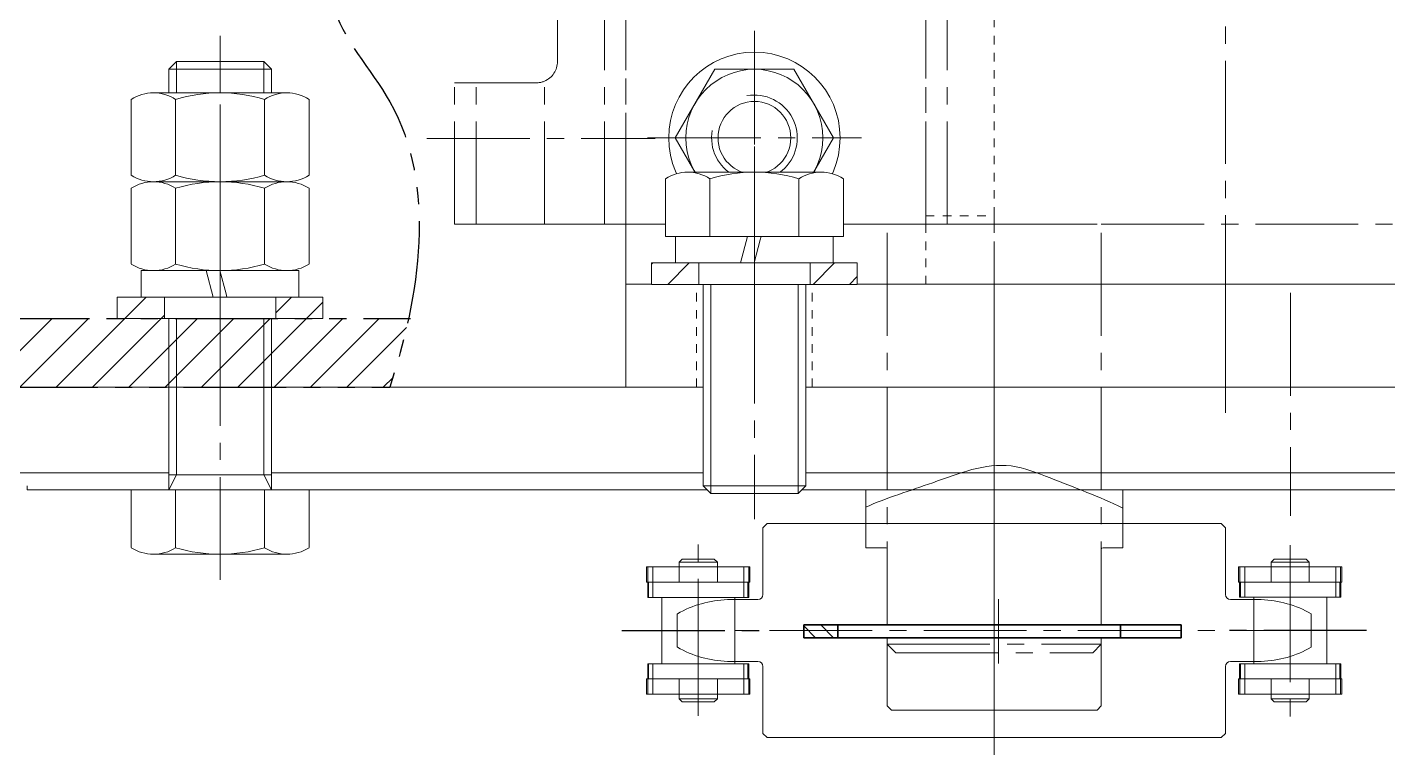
# Model space of a CAD drawing. Header units: millimetres. Extents: x -50460 to 50460, y -35640 to 35640.
# Drawn here: x 35772.7 to 35931.5, y 27731.5 to 27816.4 of the extents above; entities that cross this region are included whole.
import ezdxf

# ---------------------------------------------------------------- set-up
doc = ezdxf.new("R2010")
doc.units = ezdxf.units.MM
doc.set_wipeout_variables(frame=1)
for name, pattern in [('双点画线', [22, 12, -2, 2, -2, 2, -2]), ('点画线', [18, 12, -2, 2, -2]), ('虚线', [2, 1, -1])]:
    doc.linetypes.add(name, pattern=pattern)
for name, color, linetype, lineweight in [('7', 30, '双点画线', 18), ('CDRAFT0', 7, 'Continuous', 15), ('EB0', 7, 'Continuous', 15), ('中心线层', 1, '点画线', 18), ('剖面线层', 6, 'Continuous', 18), ('尺寸线层', 4, 'Continuous', 18), ('粗实线层', 7, 'Continuous', 15), ('粗实线层_1', 7, 'Continuous', 15), ('细实线层', 3, 'Continuous', 18), ('虚线层', 100, '虚线', 18)]:
    doc.layers.add(name, color=color, linetype=linetype, lineweight=lineweight)
pattern_1 = [(45, (0, 0), (-2.1213203, 2.1213203), [])]

# ---------------------------------------------------------------- blocks, each defined once
blk = doc.blocks.new('*X730')
at = {"layer": '中心线层', "linetype": '点画线', "lineweight": 18}
blk.add_line((0, -10.5), (0, 53), dxfattribs=at)
at = {"layer": '粗实线层'}
for p, q in [((-5.1, 50), (-6, 49.1)), ((-5.1, 50), (5.1, 50)), ((5.1, 50), (6, 49.1)), ((-6, 0), (-6, 49.1)), ((-6, 49.1), (6, 49.1)), ((6, 0), (6, 49.1)), ((-6, 1.75), (6, 1.75)), ((-10.39, 0), (10.39, 0)), ((-10.39, -6.73), (-10.39, 0)), ((-6, 0), (6, 0)), ((-5.2, -6.73), (-5.2, 0)), ((5.2, -6.73), (5.2, 0)), ((10.39, -6.73), (10.39, 0)), ((-7.79, -7.5), (7.79, -7.5))]:
    blk.add_line(p, q, dxfattribs=at)
for centre, radius, start, end in [((-7.79, -2.71), 4.79, 237.1328, 302.8672), ((0, 10.5), 18, 253.2213, 286.7787), ((7.79, -2.71), 4.79, 237.1328, 302.8672)]:
    blk.add_arc(centre, radius, start, end, dxfattribs=at)
at = {"layer": '细实线层'}
for p, q in [((-5.1, 1.75), (-5.1, 50)), ((5.1, 1.75), (5.1, 50)), ((-6, 0), (-5.1, 1.75)), ((6, 0), (5.1, 1.75))]:
    blk.add_line(p, q, dxfattribs=at)
blk = doc.blocks.new('*X733')
at = {"layer": '7', "linetype": 'Continuous', "lineweight": 18}
h = blk.add_hatch(dxfattribs=at)
h.set_pattern_fill('无图案', color=256, scale=3, angle=45, style=0, pattern_type=0)
h.set_pattern_definition(pattern_1)
edge = h.paths.add_edge_path(flags=0)
edge.add_spline(control_points=[(1971.21, 0), (1971.03, 1.14), (1970.87, 2.28), (1970.72, 3.43)], knot_values=[0, 0, 0, 0, 3.467263, 3.467263, 3.467263, 3.467263], weights=[1, 1, 1, 1], degree=3, periodic=0)
edge.add_spline(control_points=[(1970.72, 3.43), (1970.52, 4.95), (1970.35, 6.47), (1970.22, 8)], knot_values=[0, 0, 0, 0, 4.595794, 4.595794, 4.595794, 4.595794], weights=[1, 1, 1, 1], degree=3, periodic=0)
edge.add_line((1970.22, 8), (2261.48, 8))
edge.add_spline(control_points=[(2261.48, 8), (2260.89, 5.25), (2260.14, 2.55), (2259.3, 0)], knot_values=[0, 0, 0, 0, 8.295346, 8.295346, 8.295346, 8.295346], weights=[1, 1, 1, 1], degree=3, periodic=0)
edge.add_line((2259.3, 0), (1971.21, 0))
at = {"layer": '7', "linetype": '双点画线', "lineweight": 25}
for p, q in [((1970.22, 8), (2261.71, 8)), ((1971.21, 0), (2259.3, 0))]:
    blk.add_line(p, q, dxfattribs=at)
blk.add_open_spline([(2256.78, 60), (2253.88, 55.6), (2249.56, 44.7), (2265.72, 28.58), (2262.74, 10.55), (2259.3, 0)], degree=3, knots=[0, 0, 0, 0, 4885.334373, 8972.792095, 19258.319123, 19258.319123, 19258.319123, 19258.319123], dxfattribs=at)
blk = doc.blocks.new('*X731')
at = {"layer": 'CDRAFT0'}
blk.add_blockref('*X733', (-2013.41, 0), dxfattribs=at)
blk = doc.blocks.new('*X738')
at = {"layer": '中心线层'}
for p, q in [((17.5, 50), (17.5, 170)), ((20, 50), (20, 170)), ((55, 50), (55, 170)), ((57.5, 50), (57.5, 170)), ((12, 69), (12, 151)), ((35, 51.5), (35, 68.5)), ((0, 66.5), (9.5, 66.5)), ((0, 50), (0, 66.5)), ((2.5, 50), (2.5, 66.5)), ((9.5, 66.5), (9.59, 66.5)), ((9.59, 66.5), (9.68, 66.51)), ((9.68, 66.51), (9.77, 66.51)), ((9.77, 66.51), (9.86, 66.53)), ((9.86, 66.53), (9.96, 66.54)), ((9.96, 66.54), (10.05, 66.56)), ((10.05, 66.56), (10.14, 66.58)), ((10.14, 66.58), (10.23, 66.61)), ((10.23, 66.61), (10.32, 66.64)), ((10.32, 66.64), (10.41, 66.67)), ((10.41, 66.67), (10.5, 66.71)), ((10.5, 50), (10.5, 66.71)), ((26.5, 60), (43.5, 60)), ((29.5, 60), (40.5, 60)), ((33, 56), (33, 60)), ((31.23, 56), (33, 56)), ((31.84, 55.5), (38.16, 55.5)), ((63, 0), (63, 52.5)), ((0, 50), (2.5, 50)), ((2.5, 50), (10.5, 50)), ((10.5, 50), (17.5, 50)), ((17.5, 50), (20, 50)), ((20, 50), (55, 50)), ((47, 50), (63, 50)), ((50.5, 1), (50.5, 50)), ((55, 50), (57.5, 50)), ((57.5, 50), (122.5, 50)), ((63, 50), (79, 50)), ((75.5, 1), (75.5, 50)), ((63, 22), (63, 7.75)), ((51.5, 0), (50.5, 1)), ((50.5, 1), (75.5, 1)), ((51.5, 0), (74.5, 0)), ((74.5, 0), (75.5, 1))]:
    blk.add_line(p, q, dxfattribs=at)
at = {"layer": '中心线层', "linetype": '点画线', "lineweight": 18}
blk.add_line((-3.23, 60), (23.43, 60), dxfattribs=at)
at = {"layer": '中心线层'}
blk.add_circle((35, 60), 5.5, dxfattribs=at)
blk.add_arc((9.5, 69), 2.5, 293.5782, 360, dxfattribs=at)
blk = doc.blocks.new('*X739')
at = {"layer": '中心线层', "linetype": '点画线', "lineweight": 18}
for p, q in [((365.4, 0), (365.4, -51.7)), ((365.4, -14.28), (365.4, -50.1))]:
    blk.add_line(p, q, dxfattribs=at)
at = {"layer": '中心线层'}
for p, q in [((400, 0), (400, -26)), ((365.4, -48.8), (365.4, -47.9))]:
    blk.add_line(p, q, dxfattribs=at)
at = {"layer": '尺寸线层', "linetype": 'ByBlock', "lineweight": -2, "ltscale": 0.2}
blk.add_open_spline([(380.4, -25.11), (377.66, -23.77), (373.35, -22.2), (365.94, -19.17), (358.46, -22.21), (352.94, -23.88), (350.4, -25)], degree=3, knots=[0, 0, 0, 0, 1197.149726, 1820.186104, 3043.215525, 4130.510324, 4130.510324, 4130.510324, 4130.510324], dxfattribs=at)
at = {"layer": '粗实线层'}
for p, q in [((800, -11), (0, -11)), ((252.5, -22.5), (252.5, -23)), ((252.5, -23), (547.5, -23)), ((350.4, -29.75), (350.4, -23)), ((350.4, -23), (355.74, -23)), ((375.52, -23), (380.4, -23)), ((380.4, -29.75), (380.4, -23)), ((352.9, -48.2), (353.4, -48.7)), ((353.4, -48.7), (377.4, -48.7)), ((377.9, -48.2), (377.4, -48.7))]:
    blk.add_line(p, q, dxfattribs=at)
for centre, start, end in [((352.7, -29.95), 359.9999, 90), ((378.1, -29.95), 90, 180)]:
    blk.add_arc(centre, 0.2, start, end, dxfattribs=at)
at = {"layer": '粗实线层_1'}
for p, q in [((350.4, -29.75), (352.7, -29.75)), ((352.9, -29.9), (352.9, -48.2)), ((377.9, -29.9), (377.9, -48.2)), ((378.1, -29.75), (380.4, -29.75))]:
    blk.add_line(p, q, dxfattribs=at)
blk = doc.blocks.new('*X741')
at = {"layer": '剖面线层', "linetype": 'Continuous', "lineweight": 18}
h = blk.add_hatch(dxfattribs=at)
h.set_pattern_fill('无图案', color=256, scale=1.5, angle=135, style=0, pattern_type=0)
h.set_pattern_definition([(135, (0, 0), (-1.06066, -1.06066), [])])
h.paths.add_polyline_path([(-18.75, 0), (-22.25, 0), (-22.75, 0), (-22.75, -1.5), (-18.75, -1.5)], flags=0)
at = {"layer": '中心线层'}
blk.add_line((0, 3), (0, -4.5), dxfattribs=at)
at = {"layer": '粗实线层', "linetype": 'Continuous', "lineweight": 35}
for p, q in [((-22.75, 0), (21.34, 0)), ((-22.75, 0), (-22.75, -1.5)), ((-18.75, 0), (-18.75, -1.5)), ((14.24, 0), (14.24, -1.5)), ((21.34, 0), (21.34, -1.5)), ((-22.75, -1.5), (21.34, -1.5))]:
    blk.add_line(p, q, dxfattribs=at)
blk = doc.blocks.new('*X742')
at = {"layer": '7'}
for p, q in [((-8.9, 0), (-8.9, 20.27)), ((-10.78, 18.27), (-11.13, 17.92)), ((-11.13, 17.92), (-11.13, 15.61)), ((-6.68, 17.92), (-11.13, 17.92)), ((-10.78, 18.27), (-7.04, 18.27)), ((-6.68, 17.92), (-7.04, 18.27)), ((-6.68, 15.61), (-6.68, 17.92)), ((-14.94, 17.38), (-14.94, 15.61)), ((-14.94, 17.38), (-11.13, 17.38)), ((-14.79, 17.38), (-14.79, 15.61)), ((-14.22, 15.61), (-14.22, 17.38)), ((-11.13, 17.38), (-6.68, 17.38)), ((-6.68, 17.38), (-2.87, 17.38)), ((-3.59, 17.38), (-3.59, 15.61)), ((-3.02, 17.38), (-3.02, 15.61)), ((-2.87, 15.61), (-2.87, 17.38)), ((-14.94, 15.61), (-14.81, 15.61)), ((-14.81, 15.61), (-14.81, 13.83)), ((-14.81, 15.61), (-3, 15.61)), ((-14.71, 15.61), (-14.71, 13.83)), ((-14.22, 13.83), (-14.22, 15.61)), ((-3.59, 15.61), (-3.59, 13.83)), ((-3.1, 15.61), (-3.1, 13.83)), ((-3, 13.83), (-3, 15.61)), ((-3, 15.61), (-2.87, 15.61)), ((-14.81, 13.83), (-3, 13.83)), ((-13.16, 13.83), (-13.16, 6.08)), ((-4.65, 6.08), (-4.65, 13.83)), ((-14.81, 6.08), (-14.81, 4.31)), ((-14.81, 6.08), (-3, 6.08)), ((-14.71, 4.31), (-14.71, 6.08)), ((-14.22, 4.31), (-14.22, 6.08)), ((-3.59, 6.08), (-3.59, 4.31)), ((-3.1, 4.31), (-3.1, 6.08)), ((-3, 4.31), (-3, 6.08)), ((-14.94, 4.31), (-14.94, 2.53)), ((-14.94, 4.31), (-14.81, 4.31)), ((-14.81, 4.31), (-3, 4.31)), ((-14.79, 4.31), (-14.79, 2.53)), ((-14.22, 2.53), (-14.22, 4.31)), ((-11.13, 4.31), (-11.13, 2)), ((-6.68, 2), (-6.68, 4.31)), ((-3.59, 4.31), (-3.59, 2.53)), ((-3.02, 4.31), (-3.02, 2.53)), ((-3, 4.31), (-2.87, 4.31)), ((-2.87, 2.53), (-2.87, 4.31)), ((-14.94, 2.53), (-11.13, 2.53)), ((-11.13, 2.53), (-6.68, 2.53)), ((-11.13, 2), (-10.78, 1.64)), ((-11.13, 2), (-8.9, 2)), ((-8.9, 1.64), (-10.78, 1.64)), ((-8.9, 2), (-6.68, 2)), ((-7.04, 1.64), (-8.9, 1.64)), ((-7.04, 1.64), (-6.68, 2)), ((-6.68, 2.53), (-2.87, 2.53))]:
    blk.add_line(p, q, dxfattribs=at)
at = {"layer": '7', "linetype": '双点画线', "lineweight": 25}
blk.add_line((-17.81, 9.96), (0, 9.96), dxfattribs=at)
blk = doc.blocks.new('*X743')
at = {"layer": '7'}
for p, q in [((8.9, 0), (8.9, -20.27)), ((2.87, -2.53), (2.87, -4.31)), ((6.68, -2.53), (2.87, -2.53)), ((3.02, -4.31), (3.02, -2.53)), ((3.59, -4.31), (3.59, -2.53)), ((7.04, -1.64), (6.68, -2)), ((6.68, -2), (6.68, -4.31)), ((8.9, -2), (6.68, -2)), ((11.13, -2.53), (6.68, -2.53)), ((7.04, -1.64), (8.9, -1.64)), ((8.9, -1.64), (10.78, -1.64)), ((11.13, -2), (8.9, -2)), ((11.13, -2), (10.78, -1.64)), ((11.13, -4.31), (11.13, -2)), ((14.94, -2.53), (11.13, -2.53)), ((14.22, -2.53), (14.22, -4.31)), ((14.79, -4.31), (14.79, -2.53)), ((14.94, -4.31), (14.94, -2.53)), ((3, -4.31), (2.87, -4.31)), ((3, -4.31), (3, -6.08)), ((14.81, -4.31), (3, -4.31)), ((3.1, -4.31), (3.1, -6.08)), ((3.59, -6.08), (3.59, -4.31)), ((14.22, -4.31), (14.22, -6.08)), ((14.71, -4.31), (14.71, -6.08)), ((14.81, -6.08), (14.81, -4.31)), ((14.94, -4.31), (14.81, -4.31)), ((14.81, -6.08), (3, -6.08)), ((4.65, -6.08), (4.65, -13.83)), ((13.16, -13.83), (13.16, -6.08)), ((3, -13.83), (3, -15.61)), ((14.81, -13.83), (3, -13.83)), ((3.1, -15.61), (3.1, -13.83)), ((3.59, -15.61), (3.59, -13.83)), ((14.22, -13.83), (14.22, -15.61)), ((14.71, -15.61), (14.71, -13.83)), ((14.81, -15.61), (14.81, -13.83)), ((2.87, -15.61), (2.87, -17.38)), ((3, -15.61), (2.87, -15.61)), ((14.81, -15.61), (3, -15.61)), ((3.02, -17.38), (3.02, -15.61)), ((3.59, -17.38), (3.59, -15.61)), ((6.68, -15.61), (6.68, -17.92)), ((11.13, -17.92), (11.13, -15.61)), ((14.22, -15.61), (14.22, -17.38)), ((14.79, -17.38), (14.79, -15.61)), ((14.94, -15.61), (14.81, -15.61)), ((14.94, -17.38), (14.94, -15.61)), ((6.68, -17.38), (2.87, -17.38)), ((11.13, -17.38), (6.68, -17.38)), ((14.94, -17.38), (11.13, -17.38)), ((6.68, -17.92), (7.04, -18.27)), ((6.68, -17.92), (11.13, -17.92)), ((10.78, -18.27), (7.04, -18.27)), ((10.78, -18.27), (11.13, -17.92))]:
    blk.add_line(p, q, dxfattribs=at)
at = {"layer": '7', "linetype": '双点画线', "lineweight": 25}
blk.add_line((17.81, -9.96), (0, -9.96), dxfattribs=at)
blk = doc.blocks.new('*X744')
at = {"layer": 'EB0'}
for p, q in [((-66.26, -2.68), (-13.26, -2.68)), ((-66.76, -3.18), (-66.76, -10.98)), ((-12.76, -10.98), (-12.76, -3.18)), ((-70.92, -11.58), (-67.36, -11.58)), ((-70.06, -18.78), (-70.06, -11.58)), ((-12.16, -11.58), (-8.6, -11.58)), ((-9.46, -18.78), (-9.46, -11.58)), ((-67.36, -18.78), (-70.92, -18.78)), ((-8.6, -18.78), (-12.16, -18.78)), ((-66.76, -27.18), (-66.76, -19.38)), ((-12.76, -19.38), (-12.76, -27.18)), ((-66.26, -27.68), (-13.26, -27.68))]:
    blk.add_line(p, q, dxfattribs=at)
for centre, start, end in [((-67.36, -10.98), 270, 0), ((-12.16, -10.98), 180, 270), ((-67.36, -19.38), 360, 90), ((-12.16, -19.38), 90, 180)]:
    blk.add_arc(centre, 0.6, start, end, dxfattribs=at)
at = {"layer": '中心线层'}
for p, q in [((-39.76, 0), (-39.76, -29.68)), ((0, -15.18), (-80.03, -15.18))]:
    blk.add_line(p, q, dxfattribs=at)
at = {"layer": '中心线层', "linetype": '点画线', "lineweight": 18}
for p, q in [((-74.32, -20.66), (-74.32, -10.04)), ((-5.2, -20.66), (-5.2, -10.04))]:
    blk.add_line(p, q, dxfattribs=at)
at = {"layer": '粗实线层_1'}
for p, q in [((-66.26, -2.68), (-66.76, -3.18)), ((-12.76, -3.18), (-13.26, -2.68)), ((-76.76, -17.13), (-76.76, -13.23)), ((-2.76, -17.13), (-2.76, -13.23)), ((-66.26, -27.68), (-66.76, -27.18)), ((-12.76, -27.18), (-13.26, -27.68))]:
    blk.add_line(p, q, dxfattribs=at)
for centre, start, end in [((-70.48, -24.27), 91.9478, 119.6084), ((-9.03, -24.27), 60.3916, 88.0522), ((-70.48, -6.09), 240.3916, 268.0522), ((-9.03, -6.09), 271.9478, 299.6084)]:
    blk.add_arc(centre, 12.7, start, end, dxfattribs=at)
blk = doc.blocks.new('*X748')
at = {"layer": '中心线层'}
for p, q in [((70, 149.07), (70, 12)), ((15, 140.5), (15, 123.5)), ((125, 140.5), (125, 123.5)), ((23.5, 132), (6.5, 132)), ((133.5, 132), (116.5, 132)), ((15, 40.5), (15, 23.5)), ((125, 40.5), (125, 23.5)), ((23.5, 32), (6.5, 32)), ((133.5, 32), (116.5, 32)), ((70, 0), (70, 18))]:
    blk.add_line(p, q, dxfattribs=at)
at = {"layer": '中心线层', "linetype": '点画线', "lineweight": 18}
for p, q in [((15, 0.59), (15, 17.29)), ((125, 0.59), (125, 17.29))]:
    blk.add_line(p, q, dxfattribs=at)
at = {"layer": '粗实线层'}
for p, q in [((0, 144), (140, 144)), ((0, 144), (0, 142)), ((140, 144), (140, 142)), ((0, 3), (0, 22)), ((140, 22), (140, 3)), ((0, 15), (140, 15)), ((140, 3), (0, 3))]:
    blk.add_line(p, q, dxfattribs=at)
at = {"layer": '虚线层', "linetype": '虚线', "lineweight": 18}
for p, q in [((0, 22), (0, 142)), ((140, 142), (140, 22)), ((35, 15), (35, 125)), ((35, 125), (105, 125)), ((43, 15), (43, 125)), ((97, 15), (97, 125)), ((105, 125), (105, 15)), ((35, 23), (43, 23)), ((97, 23), (105, 23)), ((8.25, 3), (8.25, 15)), ((21.75, 3), (21.75, 15)), ((118.25, 3), (118.25, 15)), ((131.75, 3), (131.75, 15))]:
    blk.add_line(p, q, dxfattribs=at)
for centre in [(15, 132), (125, 132), (15, 32), (125, 32)]:
    blk.add_circle(centre, 5.5, dxfattribs=at)
blk = doc.blocks.new('*X755')
at = {"layer": '中心线层', "color": 1, "linetype": '点画线', "lineweight": 18}
for p, q in [((0, -12.5), (0, 12.5)), ((-12.5, 0), (12.5, 0))]:
    blk.add_line(p, q, dxfattribs=at)
at = {"layer": '粗实线层_1'}
for radius in [10, 5.25]:
    blk.add_circle((0, 0), radius, dxfattribs=at)
blk = doc.blocks.new('*X756')
at = {"layer": '中心线层', "linetype": '点画线', "lineweight": 18}
for p, q in [((0, 11.24), (0, -11.24)), ((-11.24, 0), (11.24, 0))]:
    blk.add_line(p, q, dxfattribs=at)
at = {"layer": '粗实线层_1'}
for p, q in [((-9.24, 0), (-4.62, 8)), ((4.62, 8), (-4.62, 8)), ((9.24, 0), (4.62, 8)), ((-9.24, 0), (-4.62, -8)), ((9.24, 0), (4.62, -8)), ((4.62, -8), (-4.62, -8))]:
    blk.add_line(p, q, dxfattribs=at)
for radius in [8, 4.25]:
    blk.add_circle((0, 0), radius, dxfattribs=at)
at = {"layer": '细实线层'}
blk.add_arc((0, 0), 5, 170, 100, dxfattribs=at)
blk = doc.blocks.new('*X757')
at = {"layer": '中心线层', "linetype": '点画线', "lineweight": 18}
blk.add_line((0, 10.5), (0, -33), dxfattribs=at)
at = {"layer": '粗实线层'}
for p, q in [((-10.39, 6.73), (-10.39, 0)), ((7.79, 7.5), (-7.79, 7.5)), ((-5.2, 6.73), (-5.2, 0)), ((5.2, 6.73), (5.2, 0)), ((10.39, 6.73), (10.39, 0)), ((10.39, 0), (-10.39, 0)), ((6, 0), (-6, 0)), ((-6, 0), (-6, -29.1)), ((6, 0), (6, -29.1)), ((6, -1.75), (-6, -1.75)), ((-5.1, -30), (-6, -29.1)), ((6, -29.1), (-6, -29.1)), ((5.1, -30), (-5.1, -30)), ((5.1, -30), (6, -29.1))]:
    blk.add_line(p, q, dxfattribs=at)
for centre, radius, start, end in [((-7.79, 2.71), 4.79, 57.1328, 122.8672), ((0, -10.5), 18, 73.2213, 106.7787), ((7.79, 2.71), 4.79, 57.1328, 122.8672)]:
    blk.add_arc(centre, radius, start, end, dxfattribs=at)
at = {"layer": '细实线层'}
for p, q in [((-6, 0), (-5.1, -1.75)), ((6, 0), (5.1, -1.75)), ((-5.1, -1.75), (-5.1, -30)), ((5.1, -1.75), (5.1, -30))]:
    blk.add_line(p, q, dxfattribs=at)
blk = doc.blocks.new('*X758')
at = {"layer": '中心线层', "linetype": '点画线', "lineweight": 18}
blk.add_line((0, 3), (0, -6.1), dxfattribs=at)
at = {"layer": '粗实线层_1'}
for p, q in [((-9.2, 0), (9.2, 0)), ((-9.2, 0), (-9.2, -3.1)), ((-0.8, 0), (-1.63, -3.1)), ((0.8, 0), (0.69, -0.4)), ((9.2, 0), (9.2, -3.1)), ((0.69, -0.4), (-0.03, -3.1)), ((-9.2, -3.1), (9.2, -3.1))]:
    blk.add_line(p, q, dxfattribs=at)
blk = doc.blocks.new('*X759')
at = {"layer": '剖面线层', "linetype": 'Continuous', "lineweight": 18}
h = blk.add_hatch(dxfattribs=at)
h.set_pattern_fill('无图案', color=256, scale=3, angle=45, style=0, pattern_type=0)
h.set_pattern_definition(pattern_1)
h.paths.add_polyline_path([(-12, 0), (-12, -1.25), (-12, -2.5), (-6.5, -2.5), (-6.5, 0)], flags=0)
h = blk.add_hatch(dxfattribs=at)
h.set_pattern_fill('无图案', color=256, scale=3, angle=45, style=0, pattern_type=0)
h.set_pattern_definition(pattern_1)
h.paths.add_polyline_path([(6.5, 0), (6.5, -1.25), (6.5, -2.5), (12, -2.5), (12, 0)], flags=0)
at = {"layer": '中心线层', "color": 1, "linetype": '点画线', "lineweight": 18}
blk.add_line((0, 6), (0, -8.5), dxfattribs=at)
at = {"layer": '粗实线层_1'}
for p, q in [((12, 0), (-12, 0)), ((-12, 0), (-12, -2.5)), ((-6.5, 0), (-6.5, -2.5)), ((6.5, -2.5), (6.5, 0)), ((12, -2.5), (12, 0)), ((-12, -2.5), (12, -2.5))]:
    blk.add_line(p, q, dxfattribs=at)
blk = doc.blocks.new('*X747')
at = {"layer": '粗实线层'}
blk.add_blockref('*X748', (-125, -3), dxfattribs=at)
blk.add_wipeout([(-100, 29.09), (-100, 29.15), (-100, 29.2), (-100, 29.25), (-100, 29.31), (-100, 29.36), (-100.01, 29.41), (-100.01, 29.46), (-100.01, 29.52), (-100.01, 29.57), (-100.01, 29.62), (-100.02, 29.67), (-100.02, 29.73), (-100.02, 29.78), (-100.03, 29.83), (-100.03, 29.88), (-100.04, 29.94), (-100.04, 29.99), (-100.04, 30.04), (-100.05, 30.09), (-100.06, 30.15), (-100.06, 30.2), (-100.07, 30.25), (-100.07, 30.3), (-100.08, 30.36), (-100.09, 30.41), (-100.09, 30.46), (-100.1, 30.51), (-100.11, 30.57), (-100.12, 30.62), (-100.12, 30.67), (-100.12, 30.67), (-100.21, 31.13), (-100.32, 31.59), (-100.44, 32.04), (-100.59, 32.49), (-100.76, 32.93), (-100.96, 33.36), (-101.17, 33.78), (-101.4, 34.19), (-101.65, 34.59), (-101.91, 34.98), (-102.2, 35.35), (-102.5, 35.71), (-102.82, 36.06), (-103.16, 36.39), (-103.51, 36.7), (-103.87, 37), (-104.25, 37.28), (-104.65, 37.54), (-105.05, 37.78), (-105.46, 38.01), (-105.89, 38.21), (-106.32, 38.39), (-106.76, 38.56), (-107.21, 38.7), (-107.67, 38.82), (-108.13, 38.92), (-108.59, 39), (-109.06, 39.05), (-109.53, 39.08), (-110, 39.09), (-110, 39.09), (-110.47, 39.08), (-110.94, 39.05), (-111.41, 39), (-111.87, 38.92), (-112.33, 38.82), (-112.79, 38.7), (-113.24, 38.56), (-113.68, 38.39), (-114.11, 38.21), (-114.54, 38.01), (-114.95, 37.78), (-115.35, 37.54), (-115.75, 37.28), (-116.13, 37), (-116.49, 36.7), (-116.84, 36.39), (-117.18, 36.06), (-117.5, 35.71), (-117.8, 35.35), (-118.09, 34.98), (-118.35, 34.59), (-118.6, 34.19), (-118.83, 33.78), (-119.04, 33.36), (-119.24, 32.93), (-119.41, 32.49), (-119.56, 32.04), (-119.68, 31.59), (-119.79, 31.13), (-119.88, 30.67), (-119.88, 30.67), (-119.88, 30.62), (-119.89, 30.57), (-119.9, 30.51), (-119.91, 30.46), (-119.91, 30.41), (-119.92, 30.36), (-119.93, 30.3), (-119.93, 30.25), (-119.94, 30.2), (-119.94, 30.15), (-119.95, 30.09), (-119.96, 30.04), (-119.96, 29.99), (-119.96, 29.94), (-119.97, 29.88), (-119.97, 29.83), (-119.98, 29.78), (-119.98, 29.73), (-119.98, 29.67), (-119.99, 29.62), (-119.99, 29.57), (-119.99, 29.52), (-119.99, 29.46), (-119.99, 29.41), (-120, 29.36), (-120, 29.31), (-120, 29.25), (-120, 29.2), (-120, 29.15), (-120, 29.09), (-120, 29.09), (-119.99, 28.57), (-119.95, 28.05), (-119.88, 27.53), (-119.78, 27.02), (-119.66, 26.51), (-119.51, 26), (-119.34, 25.51), (-119.14, 25.03), (-118.91, 24.56), (-118.66, 24.09), (-118.39, 23.65), (-118.09, 23.22), (-117.77, 22.8), (-117.43, 22.4), (-117.07, 22.02), (-116.69, 21.66), (-116.29, 21.32), (-115.88, 21), (-115.45, 20.71), (-115, 20.43), (-114.54, 20.18), (-114.07, 19.96), (-113.58, 19.76), (-113.09, 19.58), (-112.59, 19.44), (-112.08, 19.31), (-111.56, 19.22), (-111.05, 19.15), (-110.52, 19.11), (-110, 19.09), (-110, 19.09), (-109.48, 19.11), (-108.95, 19.15), (-108.44, 19.22), (-107.92, 19.31), (-107.41, 19.44), (-106.91, 19.58), (-106.42, 19.76), (-105.93, 19.96), (-105.46, 20.18), (-105, 20.43), (-104.55, 20.71), (-104.12, 21), (-103.71, 21.32), (-103.31, 21.66), (-102.93, 22.02), (-102.57, 22.4), (-102.23, 22.8), (-101.91, 23.22), (-101.61, 23.65), (-101.34, 24.09), (-101.09, 24.56), (-100.86, 25.03), (-100.66, 25.51), (-100.49, 26), (-100.34, 26.51), (-100.22, 27.02), (-100.12, 27.53), (-100.05, 28.05), (-100.01, 28.57)]).dxf.layer = '粗实线层_1'
at = {"layer": '粗实线层_1'}
blk.add_blockref('*X755', (-110, 29.09), dxfattribs=at)
blk.add_wipeout([(-100.76, 29.09), (-101.59, 30.53), (-101.59, 30.53), (-103.07, 33.09), (-103.07, 33.09), (-105.38, 37.09), (-105.38, 37.09), (-110, 37.09), (-110, 37.09), (-114.62, 37.09), (-114.62, 37.09), (-116.93, 33.09), (-116.93, 33.09), (-118.41, 30.53), (-118.41, 30.53), (-119.24, 29.09), (-119.24, 29.09), (-116.93, 25.09), (-116.93, 25.09), (-114.62, 21.09), (-114.62, 21.09), (-110, 21.09), (-110, 21.09), (-105.38, 21.09), (-105.38, 21.09), (-103.07, 25.09), (-103.07, 25.09)]).dxf.layer = '粗实线层_1'
blk.add_blockref('*X756', (-110, 29.09), dxfattribs=at)
blk.add_wipeout([(-110, -12.41), (-108.66, -12.41), (-108.66, -12.41), (-104.9, -12.41), (-104.9, -12.41), (-104, -11.51), (-104, -11.51), (-104, 15.84), (-104, 15.84), (-104, 17.59), (-104, 17.59), (-99.61, 17.59), (-99.61, 17.59), (-99.61, 24.33), (-99.61, 24.33), (-99.69, 24.38), (-99.76, 24.42), (-99.84, 24.47), (-99.92, 24.52), (-100, 24.56), (-100.09, 24.6), (-100.17, 24.64), (-100.25, 24.68), (-100.33, 24.71), (-100.42, 24.75), (-100.5, 24.78), (-100.59, 24.81), (-100.68, 24.84), (-100.76, 24.87), (-100.85, 24.9), (-100.94, 24.92), (-101.03, 24.95), (-101.12, 24.97), (-101.21, 24.99), (-101.3, 25.01), (-101.39, 25.02), (-101.48, 25.04), (-101.57, 25.05), (-101.66, 25.06), (-101.75, 25.07), (-101.84, 25.08), (-101.93, 25.09), (-102.02, 25.09), (-102.11, 25.09), (-102.21, 25.09), (-102.21, 25.09), (-108.66, 25.09), (-108.66, 25.09), (-110, 25.09), (-110, 25.09), (-117.79, 25.09), (-117.79, 25.09), (-117.89, 25.09), (-117.98, 25.09), (-118.07, 25.09), (-118.16, 25.08), (-118.25, 25.07), (-118.34, 25.06), (-118.43, 25.05), (-118.52, 25.04), (-118.61, 25.02), (-118.7, 25.01), (-118.79, 24.99), (-118.88, 24.97), (-118.97, 24.95), (-119.06, 24.92), (-119.15, 24.9), (-119.24, 24.87), (-119.32, 24.84), (-119.41, 24.81), (-119.5, 24.78), (-119.58, 24.75), (-119.67, 24.71), (-119.75, 24.68), (-119.83, 24.64), (-119.91, 24.6), (-120, 24.56), (-120.08, 24.52), (-120.16, 24.47), (-120.24, 24.42), (-120.31, 24.38), (-120.39, 24.33), (-120.39, 24.33), (-120.39, 17.59), (-120.39, 17.59), (-116, 17.59), (-116, 17.59), (-116, 15.84), (-116, 15.84), (-116, -11.51), (-116, -11.51), (-115.1, -12.41), (-115.1, -12.41)]).dxf.layer = '粗实线层'
at = {"layer": '粗实线层'}
blk.add_blockref('*X757', (-110, 17.59), dxfattribs=at)
blk.add_wipeout([(-100.8, 17.59), (-100.8, 15.34), (-100.8, 15.34), (-100.8, 14.49), (-100.8, 14.49), (-110, 14.49), (-110, 14.49), (-110.03, 14.49), (-110.03, 14.49), (-111.63, 14.49), (-111.63, 14.49), (-119.2, 14.49), (-119.2, 14.49), (-119.2, 15.34), (-119.2, 15.34), (-119.2, 17.59), (-119.2, 17.59), (-110.8, 17.59), (-110.8, 17.59), (-110, 17.59), (-110, 17.59), (-109.2, 17.59), (-109.2, 17.59)]).dxf.layer = '粗实线层_1'
at = {"layer": '粗实线层_1'}
blk.add_blockref('*X758', (-110, 17.59), dxfattribs=at)
blk.add_wipeout([(-98, 14.49), (-98, 12.25), (-98, 12.25), (-98, 11.99), (-98, 11.99), (-103.5, 11.99), (-103.5, 11.99), (-110, 11.99), (-110, 11.99), (-116.5, 11.99), (-116.5, 11.99), (-122, 11.99), (-122, 11.99), (-122, 12.25), (-122, 12.25), (-122, 14.49), (-122, 14.49), (-116.5, 14.49), (-116.5, 14.49), (-110, 14.49), (-110, 14.49), (-103.5, 14.49), (-103.5, 14.49)]).dxf.layer = '粗实线层_1'
blk.add_blockref('*X759', (-110, 14.49), dxfattribs=at)
blk = doc.blocks.new('*X763')
at = {"layer": '剖面线层', "linetype": 'Continuous', "lineweight": 18}
h = blk.add_hatch(dxfattribs=at)
h.set_pattern_fill('无图案', color=256, scale=3, angle=45, style=0, pattern_type=0)
h.set_pattern_definition(pattern_1)
h.paths.add_polyline_path([(-12, 0), (-12, 1.25), (-12, 2.5), (-6.5, 2.5), (-6.5, 0)], flags=0)
h = blk.add_hatch(dxfattribs=at)
h.set_pattern_fill('无图案', color=256, scale=3, angle=45, style=0, pattern_type=0)
h.set_pattern_definition(pattern_1)
h.paths.add_polyline_path([(6.5, 0), (6.5, 1.25), (6.5, 2.5), (12, 2.5), (12, 0)], flags=0)
at = {"layer": '中心线层', "color": 1, "linetype": '点画线', "lineweight": 18}
blk.add_line((0, -6), (0, 8.5), dxfattribs=at)
at = {"layer": '粗实线层_1'}
for p, q in [((-12, 2.5), (12, 2.5)), ((-12, 0), (-12, 2.5)), ((-6.5, 0), (-6.5, 2.5)), ((6.5, 2.5), (6.5, 0)), ((12, 2.5), (12, 0)), ((12, 0), (-12, 0))]:
    blk.add_line(p, q, dxfattribs=at)
blk = doc.blocks.new('*X764')
at = {"layer": '中心线层', "linetype": '点画线', "lineweight": 18}
blk.add_line((0, -3), (0, 6.1), dxfattribs=at)
at = {"layer": '粗实线层_1'}
for p, q in [((-9.2, 3.1), (9.2, 3.1)), ((-9.2, 0), (-9.2, 3.1)), ((-0.8, 0), (-1.63, 3.1)), ((0.69, 0.4), (-0.03, 3.1)), ((9.2, 0), (9.2, 3.1)), ((-9.2, 0), (9.2, 0)), ((0.8, 0), (0.69, 0.4))]:
    blk.add_line(p, q, dxfattribs=at)
blk = doc.blocks.new('*X765')
at = {"layer": '中心线层', "linetype": '点画线', "lineweight": 18}
blk.add_line((0, -3), (0, 13.37), dxfattribs=at)
at = {"layer": '粗实线层'}
for p, q in [((-10.39, 0.77), (-10.39, 9.6)), ((7.79, 10.37), (-7.79, 10.37)), ((-5.2, 9.6), (-5.2, 0.77)), ((5.2, 9.6), (5.2, 0.77)), ((10.39, 0.77), (10.39, 9.6)), ((7.79, 0), (-7.79, 0)), ((7.79, 0), (7.79, 0))]:
    blk.add_line(p, q, dxfattribs=at)
for centre, radius, start, end in [((-7.79, 5.58), 4.79, 57.1328, 122.8672), ((0, -7.63), 18, 73.2213, 106.7787), ((7.79, 5.58), 4.79, 57.1328, 122.8672), ((-7.79, 4.79), 4.79, 237.1328, 302.8672), ((0, 18), 18, 253.2213, 286.7787), ((7.79, 4.79), 4.79, 237.1328, 302.8672)]:
    blk.add_arc(centre, radius, start, end, dxfattribs=at)
blk = doc.blocks.new('*X766')
at = {"layer": '中心线层', "linetype": '点画线', "lineweight": 18}
blk.add_line((0, -3), (0, 13.37), dxfattribs=at)
at = {"layer": '粗实线层'}
for p, q in [((-10.39, 0.77), (-10.39, 9.6)), ((7.79, 10.37), (-7.79, 10.37)), ((-5.2, 9.6), (-5.2, 0.77)), ((5.2, 9.6), (5.2, 0.77)), ((10.39, 0.77), (10.39, 9.6)), ((7.79, 0), (-7.79, 0)), ((7.79, 0), (7.79, 0))]:
    blk.add_line(p, q, dxfattribs=at)
for centre, radius, start, end in [((-7.79, 5.58), 4.79, 57.1328, 122.8672), ((0, -7.63), 18, 73.2213, 106.7787), ((7.79, 5.58), 4.79, 57.1328, 122.8672), ((-7.79, 4.79), 4.79, 237.1328, 302.8672), ((0, 18), 18, 253.2213, 286.7787), ((7.79, 4.79), 4.79, 237.1328, 302.8672)]:
    blk.add_arc(centre, radius, start, end, dxfattribs=at)
blk = doc.blocks.new('*X729')
at = {"layer": '粗实线层'}
for name, p in [('*X738', (-97.6, 129)), ('*X742', (-60.25, 121.64)), ('*X743', (-8.95, 141.56))]:
    blk.add_blockref(name, p, dxfattribs=at)
blk.add_wipeout([(-124.98, 198), (-126.32, 198), (-126.32, 198), (-130.08, 198), (-130.08, 198), (-130.98, 197.1), (-130.98, 197.1), (-130.98, 149.75), (-130.98, 149.75), (-130.98, 148), (-130.98, 148), (-135.37, 148), (-135.37, 148), (-135.37, 141.27), (-135.37, 141.27), (-135.29, 141.22), (-135.22, 141.17), (-135.14, 141.12), (-135.06, 141.08), (-134.98, 141.04), (-134.89, 141), (-134.81, 140.96), (-134.73, 140.92), (-134.64, 140.88), (-134.56, 140.85), (-134.48, 140.81), (-134.39, 140.78), (-134.3, 140.75), (-134.22, 140.72), (-134.13, 140.7), (-134.04, 140.67), (-133.95, 140.65), (-133.86, 140.63), (-133.77, 140.61), (-133.68, 140.59), (-133.59, 140.57), (-133.5, 140.56), (-133.41, 140.54), (-133.32, 140.53), (-133.23, 140.52), (-133.14, 140.51), (-133.05, 140.51), (-132.96, 140.5), (-132.87, 140.5), (-132.77, 140.5), (-132.77, 140.5), (-126.32, 140.5), (-126.32, 140.5), (-124.98, 140.5), (-124.98, 140.5), (-117.19, 140.5), (-117.19, 140.5), (-117.09, 140.5), (-117, 140.5), (-116.91, 140.51), (-116.82, 140.51), (-116.73, 140.52), (-116.64, 140.53), (-116.55, 140.54), (-116.46, 140.56), (-116.37, 140.57), (-116.28, 140.59), (-116.19, 140.61), (-116.1, 140.63), (-116.01, 140.65), (-115.92, 140.67), (-115.83, 140.7), (-115.74, 140.72), (-115.66, 140.75), (-115.57, 140.78), (-115.48, 140.81), (-115.4, 140.85), (-115.31, 140.88), (-115.23, 140.92), (-115.15, 140.96), (-115.06, 141), (-114.98, 141.04), (-114.9, 141.08), (-114.82, 141.12), (-114.74, 141.17), (-114.66, 141.22), (-114.59, 141.27), (-114.59, 141.27), (-114.59, 148), (-114.59, 148), (-118.98, 148), (-118.98, 148), (-118.98, 149.75), (-118.98, 149.75), (-118.98, 197.1), (-118.98, 197.1), (-119.88, 198), (-119.88, 198)]).dxf.layer = '粗实线层'
blk.add_blockref('*X730', (-124.98, 148), dxfattribs=at)
blk.add_blockref('*X731', (-351.05, 160), dxfattribs=at)
blk.add_blockref('*X739', (-400, 171), dxfattribs=at)
for points, layer in [([(-34.1, 130.75), (-37.43, 130.75), (-37.43, 130.75), (-52.85, 130.75), (-52.85, 130.75), (-56.85, 130.75), (-56.85, 130.75), (-56.85, 132.25), (-56.85, 132.25), (-52.85, 132.25), (-52.85, 132.25), (-37.43, 132.25), (-37.43, 132.25), (-34.1, 132.25), (-34.1, 132.25), (-19.86, 132.25), (-19.86, 132.25), (-12.76, 132.25), (-12.76, 132.25), (-12.76, 130.75), (-12.76, 130.75), (-19.86, 130.75), (-19.86, 130.75)], '粗实线层'), ([(-112.98, 168), (-112.98, 170.25), (-112.98, 170.25), (-112.98, 170.5), (-112.98, 170.5), (-118.48, 170.5), (-118.48, 170.5), (-124.98, 170.5), (-124.98, 170.5), (-131.48, 170.5), (-131.48, 170.5), (-136.98, 170.5), (-136.98, 170.5), (-136.98, 170.25), (-136.98, 170.25), (-136.98, 168), (-136.98, 168), (-131.48, 168), (-131.48, 168), (-124.98, 168), (-124.98, 168), (-118.48, 168), (-118.48, 168)], '粗实线层_1')]:
    blk.add_wipeout(points).dxf.layer = layer
for name, p in [('*X744', (5.16, 146.78)), ('*X741', (-34.1, 132.25))]:
    blk.add_blockref(name, p, dxfattribs=at)
at = {"layer": '粗实线层_1'}
blk.add_blockref('*X763', (-124.98, 168), dxfattribs=at)
at = {"layer": '粗实线层'}
blk.add_blockref('*X747', (47.4, 160), dxfattribs=at)
blk.add_wipeout([(-115.78, 170.5), (-115.78, 172.75), (-115.78, 172.75), (-115.78, 173.6), (-115.78, 173.6), (-124.98, 173.6), (-124.98, 173.6), (-125.01, 173.6), (-125.01, 173.6), (-126.61, 173.6), (-126.61, 173.6), (-134.18, 173.6), (-134.18, 173.6), (-134.18, 172.75), (-134.18, 172.75), (-134.18, 170.5), (-134.18, 170.5), (-125.78, 170.5), (-125.78, 170.5), (-124.98, 170.5), (-124.98, 170.5), (-124.18, 170.5), (-124.18, 170.5)]).dxf.layer = '粗实线层_1'
at = {"layer": '粗实线层_1'}
blk.add_blockref('*X764', (-124.98, 170.5), dxfattribs=at)
blk.add_wipeout([(-114.59, 174.37), (-114.59, 179.89), (-114.59, 179.89), (-114.59, 183.2), (-114.59, 183.2), (-114.66, 183.25), (-114.74, 183.3), (-114.82, 183.35), (-114.9, 183.39), (-114.98, 183.43), (-115.06, 183.47), (-115.15, 183.51), (-115.23, 183.55), (-115.31, 183.59), (-115.4, 183.62), (-115.48, 183.66), (-115.57, 183.69), (-115.66, 183.72), (-115.74, 183.75), (-115.83, 183.77), (-115.92, 183.8), (-116.01, 183.82), (-116.1, 183.84), (-116.19, 183.86), (-116.28, 183.88), (-116.37, 183.9), (-116.46, 183.91), (-116.55, 183.93), (-116.64, 183.94), (-116.73, 183.95), (-116.82, 183.96), (-116.91, 183.96), (-117, 183.97), (-117.09, 183.97), (-117.19, 183.97), (-117.19, 183.97), (-124.98, 183.97), (-124.98, 183.97), (-132.77, 183.97), (-132.77, 183.97), (-132.87, 183.97), (-132.96, 183.97), (-133.05, 183.96), (-133.14, 183.96), (-133.23, 183.95), (-133.32, 183.94), (-133.41, 183.93), (-133.5, 183.91), (-133.59, 183.9), (-133.68, 183.88), (-133.77, 183.86), (-133.86, 183.84), (-133.95, 183.82), (-134.04, 183.8), (-134.13, 183.77), (-134.22, 183.75), (-134.3, 183.72), (-134.39, 183.69), (-134.48, 183.66), (-134.56, 183.62), (-134.64, 183.59), (-134.73, 183.55), (-134.81, 183.51), (-134.89, 183.47), (-134.98, 183.43), (-135.06, 183.39), (-135.14, 183.35), (-135.22, 183.3), (-135.29, 183.25), (-135.37, 183.2), (-135.37, 183.2), (-135.37, 179.89), (-135.37, 179.89), (-135.37, 174.37), (-135.37, 174.37), (-135.29, 174.32), (-135.22, 174.27), (-135.14, 174.22), (-135.06, 174.18), (-134.98, 174.14), (-134.89, 174.1), (-134.81, 174.06), (-134.73, 174.02), (-134.64, 173.98), (-134.56, 173.95), (-134.48, 173.91), (-134.39, 173.88), (-134.3, 173.85), (-134.22, 173.82), (-134.13, 173.8), (-134.04, 173.77), (-133.95, 173.75), (-133.86, 173.73), (-133.77, 173.71), (-133.68, 173.69), (-133.59, 173.67), (-133.5, 173.66), (-133.41, 173.64), (-133.32, 173.63), (-133.23, 173.62), (-133.14, 173.61), (-133.05, 173.61), (-132.96, 173.6), (-132.87, 173.6), (-132.77, 173.6), (-132.77, 173.6), (-124.98, 173.6), (-124.98, 173.6), (-117.19, 173.6), (-117.19, 173.6), (-117.09, 173.6), (-117, 173.6), (-116.91, 173.61), (-116.82, 173.61), (-116.73, 173.62), (-116.64, 173.63), (-116.55, 173.64), (-116.46, 173.66), (-116.37, 173.67), (-116.28, 173.69), (-116.19, 173.71), (-116.1, 173.73), (-116.01, 173.75), (-115.92, 173.77), (-115.83, 173.8), (-115.74, 173.82), (-115.66, 173.85), (-115.57, 173.88), (-115.48, 173.91), (-115.4, 173.95), (-115.31, 173.98), (-115.23, 174.02), (-115.15, 174.06), (-115.06, 174.1), (-114.98, 174.14), (-114.9, 174.18), (-114.82, 174.22), (-114.74, 174.27), (-114.66, 174.32)]).dxf.layer = 'CDRAFT0'
at = {"layer": 'CDRAFT0'}
blk.add_blockref('*X765', (-124.98, 173.6), dxfattribs=at)
blk.add_wipeout([(-114.59, 184.74), (-114.59, 190.26), (-114.59, 190.26), (-114.59, 193.57), (-114.59, 193.57), (-114.66, 193.62), (-114.74, 193.67), (-114.82, 193.72), (-114.9, 193.76), (-114.98, 193.8), (-115.06, 193.84), (-115.15, 193.88), (-115.23, 193.92), (-115.31, 193.96), (-115.4, 193.99), (-115.48, 194.03), (-115.57, 194.06), (-115.66, 194.09), (-115.74, 194.12), (-115.83, 194.14), (-115.92, 194.17), (-116.01, 194.19), (-116.1, 194.21), (-116.19, 194.23), (-116.28, 194.25), (-116.37, 194.27), (-116.46, 194.28), (-116.55, 194.3), (-116.64, 194.31), (-116.73, 194.32), (-116.82, 194.33), (-116.91, 194.33), (-117, 194.34), (-117.09, 194.34), (-117.19, 194.34), (-117.19, 194.34), (-124.98, 194.34), (-124.98, 194.34), (-132.77, 194.34), (-132.77, 194.34), (-132.87, 194.34), (-132.96, 194.34), (-133.05, 194.33), (-133.14, 194.33), (-133.23, 194.32), (-133.32, 194.31), (-133.41, 194.3), (-133.5, 194.28), (-133.59, 194.27), (-133.68, 194.25), (-133.77, 194.23), (-133.86, 194.21), (-133.95, 194.19), (-134.04, 194.17), (-134.13, 194.14), (-134.22, 194.12), (-134.3, 194.09), (-134.39, 194.06), (-134.48, 194.03), (-134.56, 193.99), (-134.64, 193.96), (-134.73, 193.92), (-134.81, 193.88), (-134.89, 193.84), (-134.98, 193.8), (-135.06, 193.76), (-135.14, 193.72), (-135.22, 193.67), (-135.29, 193.62), (-135.37, 193.57), (-135.37, 193.57), (-135.37, 190.26), (-135.37, 190.26), (-135.37, 184.74), (-135.37, 184.74), (-135.29, 184.69), (-135.22, 184.64), (-135.14, 184.59), (-135.06, 184.55), (-134.98, 184.51), (-134.89, 184.47), (-134.81, 184.43), (-134.73, 184.39), (-134.64, 184.35), (-134.56, 184.32), (-134.48, 184.28), (-134.39, 184.25), (-134.3, 184.22), (-134.22, 184.19), (-134.13, 184.17), (-134.04, 184.14), (-133.95, 184.12), (-133.86, 184.1), (-133.77, 184.08), (-133.68, 184.06), (-133.59, 184.04), (-133.5, 184.03), (-133.41, 184.01), (-133.32, 184), (-133.23, 183.99), (-133.14, 183.98), (-133.05, 183.98), (-132.96, 183.97), (-132.87, 183.97), (-132.77, 183.97), (-132.77, 183.97), (-124.98, 183.97), (-124.98, 183.97), (-117.19, 183.97), (-117.19, 183.97), (-117.09, 183.97), (-117, 183.97), (-116.91, 183.98), (-116.82, 183.98), (-116.73, 183.99), (-116.64, 184), (-116.55, 184.01), (-116.46, 184.03), (-116.37, 184.04), (-116.28, 184.06), (-116.19, 184.08), (-116.1, 184.1), (-116.01, 184.12), (-115.92, 184.14), (-115.83, 184.17), (-115.74, 184.19), (-115.66, 184.22), (-115.57, 184.25), (-115.48, 184.28), (-115.4, 184.32), (-115.31, 184.35), (-115.23, 184.39), (-115.15, 184.43), (-115.06, 184.47), (-114.98, 184.51), (-114.9, 184.55), (-114.82, 184.59), (-114.74, 184.64), (-114.66, 184.69)]).dxf.layer = 'CDRAFT0'
blk.add_blockref('*X766', (-124.98, 183.97), dxfattribs=at)

msp = doc.modelspace()

# ---------------------------------------------------------------- linework, layer by layer
at = {"layer": '尺寸线层'}
msp.add_line((28046.063, 27764.445), (41646.063, 27764.445), dxfattribs=at)

# ---------------------------------------------------------------- next in the draw order: block references
at = {"layer": 'EB0'}
msp.add_blockref('*X729', (35920.18, 27614.445), dxfattribs=at)

doc.saveas('drawing.dxf')
